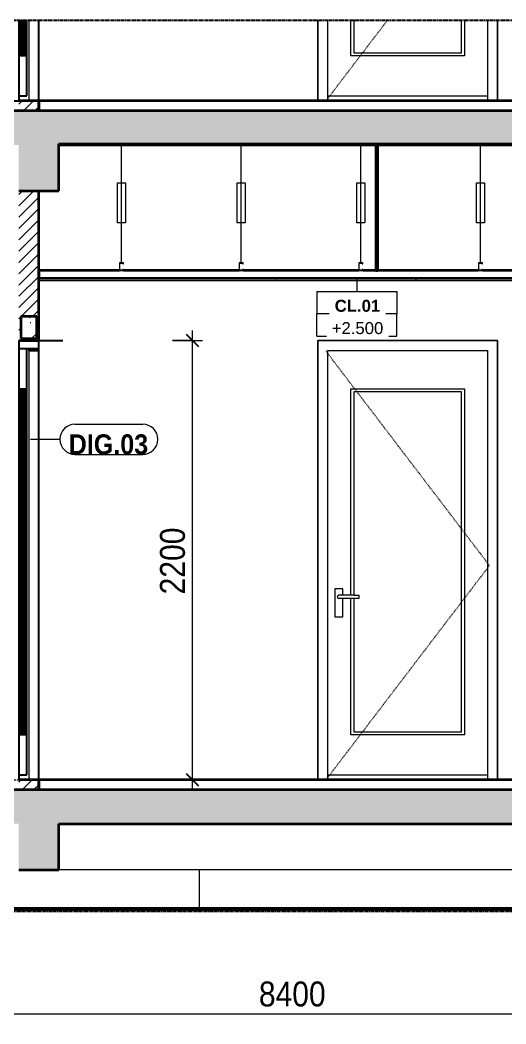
# Model space of a CAD drawing. Header units: millimetres. Extents: x 67190 to 250421, y 542 to 78637.
# Drawn here: x 140129 to 142566, y 978 to 6005 of the extents above; entities that cross this region are included whole.
import ezdxf

# ---------------------------------------------------------------- set-up
doc = ezdxf.new("R2010")
doc.units = ezdxf.units.MM
for name, pattern in [('Centre', [31.75, 6.35, -4.7625, 15.875, -4.7625]), ('Dash', [6, 3, -3]), ('Hidden', [7.14375, 4.7625, -2.38125]), ('IMPORT-CENTER _2_', [40.64, 25.4, -5.08, 5.08, -5.08])]:
    doc.linetypes.add(name, pattern=pattern)
for name, color, linetype, lineweight in [('0-6', 130, 'Continuous', 5), ('A-ANNO-DIMS', 211, 'Continuous', 9), ('A-ANNO-DIMS-50', 211, 'Continuous', 9), ('A-CLNG', 13, 'Continuous', 18), ('A-CLNG-1', 250, 'Continuous', 35), ('A-CLNG-2', 7, 'Continuous', 18), ('A-CLNG-FNSH-1', 7, 'Continuous', 18), ('A-CLNG-IDEN', 151, 'Continuous', 9), ('A-CLNG-PATT-1', 7, 'Continuous', 18), ('A-CLNG-PATT-2', 31, 'Continuous', 25), ('A-CLNG-PATT-3', 13, 'Continuous', 18), ('A-DETL-GENF', 92, 'Continuous', 18), ('A-DETL-GENF-4', 92, 'Hidden', 25), ('A-DETL-GENF-5', 9, 'Continuous', 18), ('A-DETL-GENF-HDLN-1', 7, 'Dash', 18), ('A-DETL-MEDM', 33, 'Continuous', 35), ('A-DOOR', 31, 'Continuous', 18), ('A-DOOR-1', 7, 'Continuous', 18), ('A-DOOR-3', 50, 'Continuous', 25), ('A-DOOR-IDEN', 31, 'Continuous', 9), ('A-FLOR-FNSH-1', 250, 'Continuous', 35), ('A-FLOR-LEVL-2', 51, 'Centre', 9), ('A-FLOR-PATT-1', 253, 'Continuous', 18), ('A-WALL', 113, 'Continuous', 18), ('A-WALL-2', 250, 'Continuous', 35), ('A-WALL-3', 7, 'Continuous', 18), ('A-WALL-PATT-1', 9, 'Continuous', 18), ('G-IMPT', 8, 'Continuous', 18), ('G-IMPT-3', 8, 'IMPORT-CENTER _2_', 18), ('M-EQPM', 50, 'Continuous', 18), ('M-EQPM-2', 50, 'Continuous', 25), ('S-BEAM-2', 7, 'Continuous', 18)]:
    doc.layers.add(name, color=color, linetype=linetype, lineweight=lineweight)
doc.styles.add('Arial_3', font='arial.ttf', dxfattribs={"height": 60})
doc.styles.add('Arial_B_1', font='arialbd.ttf', dxfattribs={"width": 0.9, "height": 100})
doc.styles.add('Arial_B_3', font='arialbd.ttf', dxfattribs={"height": 60})
doc.styles.add('UTM Avo', font='', dxfattribs={"width": 0.9, "height": 125})
doc.styles.get('UTM Avo').set_extended_font_data('UTM Avo')
doc.dimstyles.new('1_Dim_chi_tiet_2_5', dxfattribs={"dimscale": 304.8, "dimtxt": 124.912619, "dimasz": 0.19685, "dimexe": 0.164042, "dimexo": 0.0625, "dimgap": 0.016404, "dimtad": 1, "dimdec": 0, "dimrnd": 5, "dimzin": 0, "dimdsep": 46, "dimtxsty": 'UTM Avo', "dimblk1": 'OBLIQUE', "dimblk2": 'OBLIQUE', "dimsah": 1, "dimcen": 0.09, "dimdle": 0.164042, "dimazin": 0, "dimtfac": 1, "dimtdec": 4, "dimtix": 1, "dimtmove": 0, "dimatfit": 3, "dimfxl": 0.328084, "dimfxlon": 1, "dimtvp": 1, "dimtolj": 1, "dimtzin": 0, "dimarcsym": 2})
pattern_1 = [(50, (-74162.38, 15875), (364.368, -31.878), [38.1, -419.1]), (355, (-74162.38, 15875), (-70.486, 382.113), [30.48, -335.28]), (100.451, (-74132, 15872.34), (293.885, 350.233), [32.38, -356.18]), (46.184, (-74162.4, 15976.6), (542.158, -84.086), [57.15, -628.65]), (96.636, (-74117.2, 15969.6), (474.805, 494.855), [48.57, -534.27]), (351.184, (-74162.4, 15976.6), (474.81, 494.85), [45.72, -502.92]), (21, (-74111.58, 15951.2), (303.2285, -204.5305), [38.1, -419.1]), (326, (-74111.58, 15951.2), (123.604, 368.376), [30.48, -335.28]), (71.451, (-74086.3, 15934.16), (426.834, 163.843), [32.38, -356.18]), (37.5, (-74162.38, 15875), (6.1766, 169.1102), [3.353, -327.863, 3.353, -337.007, -336.55]), (37.5, (-74162.38, 15875), (6.1766, 169.1102), [-671.576, 3.353, -333.197]), (7.5, (-74162.38, 15875), (133.639, 200.3615), [3.353, -190.703, 3.353, -320.243, -128.27]), (7.5, (-74162.38, 15875), (133.639, 200.3615), [-517.652, 3.353, -124.917]), (327.5, (-74275.66, 15875), (271.1818, -11.4584), [3.353, -123.647, 3.353, -392.887, -525.78]), (327.5, (-74275.66, 15875), (271.1818, -11.4584), [-523.24, 3.353, -522.427]), (317.5, (-74326.46, 15875), (296.2585, 50.853), [3.353, -161.747, 3.353, -259.791, -373.38]), (317.5, (-74326.46, 15875), (296.2585, 50.853), [-428.244, 3.353, -370.027]), (45, (-74162.38, 15875), (-125.7236, 125.7236), []), (45, (-74162.38, 16065.5), (-125.7236, 125.7236), [])]
pattern_2 = [(45, (-74162.38, 15875), (-28.28427, 28.28427), [])]
pattern_3 = [(0, (-74162.38, 15875), (406.4, 101.6), [16.764, -288.036, 16.764, -288.036, -1625.6]), (0, (-74162.38, 15875), (406.4, 101.6), [-609.6, 16.764, -592.836, 16.764, -288.036, -711.2]), (0, (-74162.38, 15875), (406.4, 101.6), [-1524, 16.764, -186.436, 16.764, -491.236]), (120, (-74009.98, 15925.8), (-291.1882, 301.1527), [16.764, -288.036, 16.764, -288.036, -1625.6]), (120, (-74009.98, 15925.8), (-291.1882, 301.1527), [-609.6, 16.764, -592.836, 16.764, -288.036, -711.2]), (120, (-74009.98, 15925.8), (-291.1882, 301.1527), [-1524, 16.764, -186.436, 16.764, -491.236]), (240, (-73959.18, 16129), (-115.2118, -402.7527), [16.764, -288.036, 16.764, -288.036, -1625.6]), (240, (-73959.18, 16129), (-115.2118, -402.7527), [-609.6, 16.764, -592.836, 16.764, -288.036, -711.2]), (240, (-73959.18, 16129), (-115.2118, -402.7527), [-1524, 16.764, -186.436, 16.764, -491.236])]
pattern_4 = [(50, (140588.1, 15875), (364.368, -31.8783), [38.1, -419.1]), (355, (140588.1, 15875), (-70.486, 382.113), [30.48, -335.28]), (100.451, (140618.48, 15872.34), (293.885, 350.233), [32.38, -356.18]), (46.184, (140588.1, 15976.6), (542.158, -84.086), [57.15, -628.65]), (96.636, (140633.3, 15969.6), (474.805, 494.855), [48.57, -534.27]), (351.184, (140588.1, 15976.6), (474.81, 494.85), [45.72, -502.92]), (21, (140638.9, 15951.2), (303.2285, -204.5305), [38.1, -419.1]), (326, (140638.9, 15951.2), (123.604, 368.376), [30.48, -335.28]), (71.451, (140664.2, 15934.16), (426.834, 163.843), [32.38, -356.18]), (37.5, (140588.11, 15875), (6.1766, 169.1102), [3.353, -327.863, 3.353, -337.007, -336.55]), (37.5, (140588.11, 15875), (6.1766, 169.1102), [-671.576, 3.353, -333.197]), (7.5, (140588.11, 15875), (133.6389, 200.3615), [3.353, -190.703, 3.353, -320.243, -128.27]), (7.5, (140588.11, 15875), (133.6389, 200.3615), [-517.652, 3.353, -124.917]), (327.5, (140474.83, 15875), (271.1818, -11.4584), [3.353, -123.647, 3.353, -392.887, -525.78]), (327.5, (140474.83, 15875), (271.1818, -11.4584), [-523.24, 3.353, -522.427]), (317.5, (140424.03, 15875), (296.2585, 50.853), [3.353, -161.747, 3.353, -259.791, -373.38]), (317.5, (140424.03, 15875), (296.2585, 50.853), [-428.244, 3.353, -370.027]), (45, (140588.11, 15875), (-125.7236, 125.7236), []), (45, (140588.11, 16065.5), (-125.7236, 125.7236), [])]

# ---------------------------------------------------------------- blocks, each defined once
blk = doc.blocks.new('NCV_TKTC_KET CAU_rvt-6-TKCS_CĂN HỘ LOẠI 5 - MẶT CẮT 5')
at = {"layer": 'A-FLOR-PATT-1'}
h = blk.add_hatch(dxfattribs=at)
h.set_pattern_fill('FP_12', color=256, style=0, pattern_type=2)
h.set_pattern_definition(pattern_1)
h.paths.add_polyline_path([(-74427.6, 5380), (-69352.6, 5380), (-69352.6, 5385), (-74427.6, 5385)])
h.paths.add_polyline_path([(-77143.5, 5380), (-74627.6, 5380), (-74627.6, 5385), (-77152.6, 5385), (-77152.6, 5380)])
h.paths.add_polyline_path([(-68587.6, 5380), (-68587.6, 5385), (-68952.6, 5385), (-68952.6, 5380)])
h = blk.add_hatch(dxfattribs=at)
h.set_pattern_fill('FP_12', color=256, style=0, pattern_type=2)
h.set_pattern_definition(pattern_1)
h.paths.add_polyline_path([(-74427.6, 5380), (-69352.6, 5380), (-69352.6, 5385), (-74427.6, 5385)])
h.paths.add_polyline_path([(-77143.5, 5380), (-74627.6, 5380), (-74627.6, 5385), (-77152.6, 5385), (-77152.6, 5380)])
h.paths.add_polyline_path([(-68587.6, 5380), (-68587.6, 5385), (-68952.6, 5385), (-68952.6, 5380)])
at = {"layer": 'A-FLOR-FNSH-1'}
blk.add_line((-74427.6, 5380), (-69352.6, 5380), dxfattribs=at)
at = {"layer": 'S-BEAM-2'}
blk.add_line((-69302.6, 1750), (-74427.6, 1750), dxfattribs=at)
blk = doc.blocks.new('DOOR_CW_01 CANH MO-PANEL KINH - DIW_01-900x2200-CỬA GỖ VÂN LAMINATE-553393-TKCS_CĂN HỘ LOẠI 5 - MẶT CẮT 5')
at = {"layer": 'A-DOOR-1'}
for p, q in [((-74627.6, 6004.9), (-74627.6, 5600)), ((-74577.6, 6004.9), (-74577.6, 5600)), ((-74527.6, 6004.9), (-74527.6, 5600))]:
    blk.add_line(p, q, dxfattribs=at)
at = {"layer": 'A-DOOR-3'}
for p, q in [((-74627.6, 6004.9), (-74627.6, 5600)), ((-74627.6, 6004.9), (-74627.6, 5600)), ((-74617.6, 5826), (-74617.6, 6004.9)), ((-74607.6, 5826), (-74607.6, 6004.9)), ((-74597.6, 5826), (-74597.6, 6004.9)), ((-74587.6, 5626), (-74587.6, 6004.9)), ((-74527.6, 5600), (-74527.6, 6004.9)), ((-74527.6, 5600), (-74527.6, 6004.9)), ((-74587.6, 5826), (-74627.6, 5826)), ((-74627.6, 5626), (-74587.6, 5626))]:
    blk.add_line(p, q, dxfattribs=at)
blk = doc.blocks.new('DOOR_CW_01 CANH MO-PANEL KINH - DIW_01-900x2200-CỬA GỖ VÂN LAMINATE-553375-TKCS_CĂN HỘ LOẠI 5 - MẶT CẮT 5')
at = {"layer": 'A-DETL-GENF-HDLN-1'}
blk.add_line((-73087.6, 5600), (-72778.3, 6004.9), dxfattribs=at)
at = {"layer": 'A-DOOR-1'}
for p, q in [((-73127.6, 6004.9), (-73127.6, 5600)), ((-73077.6, 5600), (-73077.6, 6004.9)), ((-72962.6, 5826), (-72962.6, 6004.9)), ((-72947.6, 6004.9), (-72947.6, 5841)), ((-72407.6, 5841), (-72407.6, 6004.9)), ((-72392.6, 6004.9), (-72392.6, 5826)), ((-72277.6, 6004.9), (-72277.6, 5600)), ((-72227.6, 5600), (-72227.6, 6004.9)), ((-72947.6, 5841), (-72407.6, 5841)), ((-72392.6, 5826), (-72962.6, 5826)), ((-73077.6, 5626), (-72277.6, 5626))]:
    blk.add_line(p, q, dxfattribs=at)
blk = doc.blocks.new('NCV_TKTC_TANG 2_rvt-4-TKCS_CĂN HỘ LOẠI 5 - MẶT CẮT 5')
at = {"layer": 'A-WALL-PATT-1'}
h = blk.add_hatch(dxfattribs=at)
h.set_pattern_fill('FP_13', color=256, style=0, pattern_type=2)
h.set_pattern_definition(pattern_2)
h.paths.add_polyline_path([(-74527.6, 5550), (-74527.6, 5600), (-74627.6, 5600), (-74627.6, 5550), (-74577.6, 5550)])
at = {"layer": 'A-FLOR-FNSH-1'}
for p, q in [((-69252.6, 5600), (-74527.6, 5600)), ((-74527.6, 5600), (-74527.6, 5550))]:
    blk.add_line(p, q, dxfattribs=at)
at = {"layer": 'A-WALL-2'}
for p, q in [((-74527.6, 5600), (-74627.6, 5600)), ((-74527.6, 5550), (-74527.6, 5600))]:
    blk.add_line(p, q, dxfattribs=at)
at = {"layer": 'A-WALL-3'}
for p, q in [((-73127.6, 5700), (-73127.6, 6004.9)), ((-72227.6, 6004.9), (-72227.6, 5700)), ((-73127.6, 5600), (-73127.6, 5700)), ((-72227.6, 5700), (-72227.6, 5600))]:
    blk.add_line(p, q, dxfattribs=at)
at = {"layer": 'A-DOOR'}
for name in ['DOOR_CW_01 CANH MO-PANEL KINH - DIW_01-900x2200-CỬA GỖ VÂN LAMINATE-553393-TKCS_CĂN HỘ LOẠI 5 - MẶT CẮT 5', 'DOOR_CW_01 CANH MO-PANEL KINH - DIW_01-900x2200-CỬA GỖ VÂN LAMINATE-553375-TKCS_CĂN HỘ LOẠI 5 - MẶT CẮT 5']:
    blk.add_blockref(name, (0, 0), dxfattribs=at)
blk = doc.blocks.new('DOOR_CW_01 CANH MO-PANEL KINH - DIW_01-900x2200-CỬA GỖ VÂN LAMINATE-V107-TKCS_CĂN HỘ LOẠI 5 - MẶT CẮT 5')
at = {"layer": 'A-DOOR-1'}
for p, q in [((-74627.564287, 4360), (-74627.564287, 2200)), ((-74577.564287, 4350), (-74577.564287, 2200)), ((-74527.564287, 4350), (-74527.564287, 2200))]:
    blk.add_line(p, q, dxfattribs=at)
at = {"layer": 'A-DOOR-3'}
for p, q in [((-74627.564287, 4400), (-74627.564287, 2200)), ((-74627.564287, 4400), (-74407.564287, 4400)), ((-74627.564287, 4400), (-74627.564287, 2200)), ((-74527.564287, 4400), (-74627.564287, 4400)), ((-74627.564287, 4400), (-74627.564287, 4360)), ((-74527.564287, 2200), (-74527.564287, 4400)), ((-74527.564287, 2200), (-74527.564287, 4400)), ((-74527.564287, 4350), (-74527.564287, 4400)), ((-74627.564287, 4360), (-74527.564287, 4360)), ((-74627.564287, 4360), (-74587.564287, 4360)), ((-74627.564287, 4360), (-74577.564287, 4360)), ((-74587.564287, 2226), (-74587.564287, 4360)), ((-74577.564287, 4360), (-74577.564287, 4350)), ((-74577.564287, 4350), (-74527.564287, 4350)), ((-74627.564287, 4158), (-74587.564287, 4158)), ((-74617.564287, 2426), (-74617.564287, 4158)), ((-74607.564287, 2426), (-74607.564287, 4158)), ((-74597.564287, 2426), (-74597.564287, 4158)), ((-74587.564287, 2426), (-74627.564287, 2426)), ((-74627.564287, 2226), (-74587.564287, 2226))]:
    blk.add_line(p, q, dxfattribs=at)
blk = doc.blocks.new('DOOR_CW_01 CANH MO-PANEL KINH - DIW_01-900x2200-CỬA GỖ VÂN LAMINATE-V108-TKCS_CĂN HỘ LOẠI 5 - MẶT CẮT 5')
at = {"layer": 'A-DETL-GENF-HDLN-1'}
for p, q in [((-72267.6, 3273.5), (-73087.6, 4347)), ((-73087.6, 2200), (-72267.6, 3273.5))]:
    blk.add_line(p, q, dxfattribs=at)
at = {"layer": 'A-DOOR-1'}
for p, q in [((-72227.6, 4400), (-73127.6, 4400)), ((-73127.6, 4400), (-73127.6, 2200)), ((-72227.6, 2200), (-72227.6, 4400)), ((-73077.6, 2200), (-73077.6, 4350)), ((-73077.6, 4350), (-72277.6, 4350)), ((-72277.6, 4350), (-72277.6, 2200)), ((-72962.6, 3124.5), (-72962.6, 4158)), ((-72962.6, 4158), (-72392.6, 4158)), ((-72407.6, 4143), (-72947.6, 4143)), ((-72947.6, 4143), (-72947.6, 3124.5)), ((-72407.6, 2441), (-72407.6, 4143)), ((-72392.6, 4158), (-72392.6, 2426)), ((-73002.8, 3156), (-73042.3, 3156)), ((-73042.3, 3156), (-73042.3, 3016)), ((-72947.6, 3124.5), (-73022.6, 3124.5)), ((-73002.8, 3124.5), (-73002.8, 3156)), ((-72947.6, 3124.5), (-72921.8, 3124.5)), ((-72921.8, 3124.5), (-72921.8, 3107.5)), ((-72947.6, 3107.5), (-73022.6, 3107.5)), ((-73002.8, 3016), (-73002.8, 3107.5)), ((-72962.6, 2426), (-72962.6, 3107.5)), ((-72947.6, 3107.5), (-72947.6, 2441)), ((-72921.8, 3107.5), (-72947.6, 3107.5)), ((-73042.3, 3016), (-73002.8, 3016)), ((-72392.6, 2426), (-72962.6, 2426)), ((-72947.6, 2441), (-72407.6, 2441)), ((-73077.6, 2226), (-72277.6, 2226))]:
    blk.add_line(p, q, dxfattribs=at)
for start, end in [(90, 180), (180, 270)]:
    blk.add_arc((-73022.6, 3116), 8.5, start, end, dxfattribs=at)
blk = doc.blocks.new('CL_01-VÁCH DỰNG THẠCH CAO CĂN HỘ LOẠI 1 - CL_01-VÁCH DỰNG THẠCH CAO CĂN HỘ LOẠI 4-820770-TKCS_CĂN HỘ LOẠI 5 - MẶT CẮT 5')
at = {"layer": 'A-CLNG-PATT-1'}
h = blk.add_hatch(dxfattribs=at)
h.set_pattern_fill('FP_14', color=256, style=0, pattern_type=2)
h.set_pattern_definition(pattern_3)
h.paths.add_polyline_path([(-72837.6, 4750), (-72827.6, 4750), (-72827.6, 5380), (-72837.6, 5380), (-72837.6, 5029.6)])
at = {"layer": 'A-CLNG-PATT-2'}
h = blk.add_hatch(dxfattribs=at)
h.set_pattern_fill('FP_16', color=256, style=0, pattern_type=2)
h.set_pattern_definition([(0, (-74162.38, 15875), (203.2, 50.8), [16.764, -135.636, 16.764, -135.636, -812.8]), (0, (-74162.38, 15875), (203.2, 50.8), [-304.8, 16.764, -288.036, 16.764, -135.636, -355.6]), (0, (-74162.38, 15875), (203.2, 50.8), [-762, 16.764, -84.836, 16.764, -237.236]), (120, (-74086.18, 15900.4), (-145.5941, 150.57636), [16.764, -135.636, 16.764, -135.636, -812.8]), (120, (-74086.18, 15900.4), (-145.5941, 150.57636), [-304.8, 16.764, -288.036, 16.764, -135.636, -355.6]), (120, (-74086.18, 15900.4), (-145.5941, 150.57636), [-762, 16.764, -84.836, 16.764, -237.236]), (240, (-74060.78, 16002), (-57.6059, -201.37636), [16.764, -135.636, 16.764, -135.636, -812.8]), (240, (-74060.78, 16002), (-57.6059, -201.37636), [-304.8, 16.764, -288.036, 16.764, -135.636, -355.6]), (240, (-74060.78, 16002), (-57.6059, -201.37636), [-762, 16.764, -84.836, 16.764, -237.236])])
h.paths.add_polyline_path([(-71982.6, 4750), (-69352.6, 4750), (-69352.6, 5150), (-71820.2, 5150), (-71820.2, 5004.1), (-71823.6, 4983.6), (-71832.2, 4964.8), (-71864.2, 4919.1), (-71872.6, 4911.1), (-71882.6, 4905), (-71893.6, 4901.3), (-71905.2, 4900), (-72017.6, 4900), (-72017.6, 5150), (-72027.5, 5150), (-72027.5, 4750), (-72017.6, 4750)])
at = {"layer": 'A-CLNG-1'}
for p, q in [((-72827.6, 5380), (-72837.6, 5380)), ((-72837.6, 5380), (-72837.6, 4750)), ((-72827.6, 4750), (-72827.6, 5380)), ((-72837.6, 4750), (-72827.6, 4750))]:
    blk.add_line(p, q, dxfattribs=at)
at = {"layer": 'A-CLNG-2'}
for p, q in [((-72027.5, 4750), (-72027.5, 5150)), ((-69352.6, 4750), (-72017.6, 4750))]:
    blk.add_line(p, q, dxfattribs=at)
blk = doc.blocks.new('NCV_TKTC_TANG 1_rvt-4-TKCS_CĂN HỘ LOẠI 5 - MẶT CẮT 5')
at = {"layer": 'A-CLNG-PATT-1'}
h = blk.add_hatch(dxfattribs=at)
h.set_pattern_fill('FP_14', color=256, style=0, pattern_type=2)
h.set_pattern_definition(pattern_3)
h.paths.add_polyline_path([(-72027.6, 4700), (-72017.6, 4700), (-72017.6, 4710), (-74527.6, 4710), (-74527.6, 4700), (-72049.9, 4700)])
at = {"layer": 'A-WALL-PATT-1'}
h = blk.add_hatch(dxfattribs=at)
h.set_pattern_fill('FP_13', color=256, style=0, pattern_type=2)
h.set_pattern_definition(pattern_2)
h.paths.add_polyline_path([(-74627.6, 2150), (-74527.6, 2150), (-74527.6, 2200), (-74627.6, 2200)])
h.paths.add_polyline_path([(-74537.6, 4400), (-74527.6, 4400), (-74527.6, 5150), (-74627.6, 5150), (-74627.6, 4400), (-74617.6, 4400)])
h.paths.add_polyline_path([(-74537.6, 4410), (-74617.6, 4410), (-74617.6, 4520), (-74537.6, 4520), (-74537.6, 4500)])
at = {"layer": 'A-CLNG-1'}
for p, q in [((-72827.6, 5385), (-72827.6, 5380)), ((-72827.6, 5380), (-69352.6, 5380)), ((-74122.7, 4750), (-74527.6, 4750)), ((-74527.6, 4750), (-74527.6, 4710)), ((-73522.7, 4750), (-74102.7, 4750)), ((-72922.7, 4750), (-73502.7, 4750)), ((-72322.7, 4750), (-72902.7, 4750)), ((-72017.6, 4750), (-72302.7, 4750)), ((-72017.6, 4710), (-74527.6, 4710))]:
    blk.add_line(p, q, dxfattribs=at)
at = {"layer": 'A-CLNG-FNSH-1'}
for p, q in [((-74527.6, 4710), (-74527.6, 4700)), ((-74527.6, 4700), (-72017.6, 4700))]:
    blk.add_line(p, q, dxfattribs=at)
at = {"layer": 'A-FLOR-FNSH-1'}
for p, q in [((-69252.6, 2200), (-74527.6, 2200)), ((-74527.6, 2200), (-74527.6, 2150))]:
    blk.add_line(p, q, dxfattribs=at)
at = {"layer": 'A-WALL-2'}
for p, q in [((-74527.6, 4400), (-74527.6, 5150)), ((-74627.6, 4400), (-74527.6, 4400)), ((-74527.6, 2200), (-74627.6, 2200)), ((-74527.6, 2150), (-74527.6, 2200))]:
    blk.add_line(p, q, dxfattribs=at)
at = {"layer": 'A-WALL-3'}
for p, q in [((-73127.6, 2300), (-73127.6, 4400)), ((-73127.6, 4400), (-72227.6, 4400)), ((-72227.6, 4400), (-72227.6, 2300)), ((-73127.6, 2200), (-73127.6, 2300)), ((-72227.6, 2300), (-72227.6, 2200))]:
    blk.add_line(p, q, dxfattribs=at)
at = {"layer": 'A-CLNG'}
blk.add_blockref('CL_01-VÁCH DỰNG THẠCH CAO CĂN HỘ LOẠI 1 - CL_01-VÁCH DỰNG THẠCH CAO CĂN HỘ LOẠI 4-820770-TKCS_CĂN HỘ LOẠI 5 - MẶT CẮT 5', (0, 0), dxfattribs=at)
at = {"layer": 'A-DOOR'}
for name in ['DOOR_CW_01 CANH MO-PANEL KINH - DIW_01-900x2200-CỬA GỖ VÂN LAMINATE-V107-TKCS_CĂN HỘ LOẠI 5 - MẶT CẮT 5', 'DOOR_CW_01 CANH MO-PANEL KINH - DIW_01-900x2200-CỬA GỖ VÂN LAMINATE-V108-TKCS_CĂN HỘ LOẠI 5 - MẶT CẮT 5']:
    blk.add_blockref(name, (0, 0), dxfattribs=at)
blk = doc.blocks.new('TKTC_XREF_251221_MB TANG 2-7 - TKTC_XREF_260130_MB TANG 2-5_dwg_$cc-4746795-TKCS_CĂN HỘ LOẠI 5 - MẶT CẮT 5')
at = {"layer": 'G-IMPT-3'}
for p, q in [((-73903.4, 5600), (-74056.4, 5600)), ((-73979.9, 5600), (-73980, 5600))]:
    blk.add_line(p, q, dxfattribs=at)
at = {"layer": 'M-EQPM'}
for p, q in [((-73923.1, 5600), (-74036.8, 5600)), ((-74036.8, 5600), (-73979.9, 5600)), ((-73980, 5600), (-73980, 5600)), ((-73979.9, 5600), (-73923.1, 5600))]:
    blk.add_line(p, q, dxfattribs=at)
blk = doc.blocks.new('TKTC_XREF_251221_MB TANG 2-7 - TKTC_XREF_260130_MB TANG 2-5_dwg_CUM U_DN100-4746799-TKCS_CĂN HỘ LOẠI 5 - MẶT CẮT 5')
at = {"layer": 'G-IMPT'}
for p, q in [((-74048.6, 5600), (-74051.4, 5600)), ((-74041.4, 5600), (-74050, 5600)), ((-74049.7, 5600), (-74049.6, 5600)), ((-74049.6, 5600), (-73912, 5600)), ((-74042.8, 5600), (-74048.6, 5600)), ((-74048.6, 5600), (-74048.6, 5600)), ((-74047.3, 5600), (-74048.3, 5600)), ((-74044.1, 5600), (-74047.3, 5600)), ((-74044.1, 5600), (-74047.3, 5600)), ((-74044.1, 5600), (-74047.3, 5600)), ((-74043.2, 5600), (-74044.1, 5600)), ((-74040, 5600), (-74042.8, 5600)), ((-74042.8, 5600), (-74042.8, 5600)), ((-74041.7, 5600), (-73920, 5600)), ((-74037.7, 5600), (-73923.9, 5600)), ((-73918.9, 5600), (-73921.8, 5600)), ((-73911.7, 5600), (-73920.3, 5600)), ((-73913.2, 5600), (-73918.9, 5600)), ((-73918.9, 5600), (-73918.9, 5600)), ((-73917.6, 5600), (-73918.6, 5600)), ((-73914.4, 5600), (-73917.6, 5600)), ((-73914.4, 5600), (-73917.6, 5600)), ((-73914.4, 5600), (-73917.6, 5600)), ((-73913.5, 5600), (-73914.4, 5600)), ((-73910.3, 5600), (-73913.2, 5600)), ((-73913.2, 5600), (-73913.2, 5600)), ((-73912, 5600), (-73912, 5600))]:
    blk.add_line(p, q, dxfattribs=at)
at = {"layer": 'G-IMPT', "flags": 128}
for points in [[(-74040, 5600), (-74038, 5600), (-74038, 5600), (-74053.4, 5600), (-74053.4, 5600), (-74051.4, 5600)], [(-74051.4, 5600), (-74051.4, 5600), (-74040, 5600), (-74040, 5600)], [(-74043.2, 5600), (-74043.2, 5600), (-74048.3, 5600), (-74048.3, 5600)], [(-74041.7, 5600), (-74041.7, 5600), (-74037.7, 5600)], [(-73920, 5600), (-73920, 5600), (-73923.9, 5600)], [(-73910.3, 5600), (-73908.4, 5600), (-73908.4, 5600), (-73923.7, 5600), (-73923.7, 5600), (-73921.8, 5600)], [(-73921.8, 5600), (-73921.8, 5600), (-73910.3, 5600), (-73910.3, 5600)], [(-73913.5, 5600), (-73913.5, 5600), (-73918.6, 5600), (-73918.6, 5600)]]:
    blk.add_lwpolyline(points, dxfattribs=at)
blk = doc.blocks.new('TKTC_XREF_251221_MB TANG 2-7 - TKTC_XREF_260130_MB TANG 2-5_dwg_$cc-4746800-TKCS_CĂN HỘ LOẠI 5 - MẶT CẮT 5')
at = {"layer": 'G-IMPT-3'}
for p, q in [((-73743.1, 5600), (-73864.2, 5600)), ((-73803.2, 5600), (-73804.1, 5600))]:
    blk.add_line(p, q, dxfattribs=at)
at = {"layer": 'M-EQPM'}
for p, q in [((-73758.7, 5600), (-73848.7, 5600)), ((-73848.7, 5600), (-73803.7, 5600)), ((-73804, 5600), (-73804, 5600)), ((-73803.7, 5600), (-73758.7, 5600))]:
    blk.add_line(p, q, dxfattribs=at)
blk = doc.blocks.new('TKTC_XREF_251221_MB TANG 2-7 - TKTC_XREF_260130_MB TANG 2-5_dwg_CUM U_DN100-4746796-TKCS_CĂN HỘ LOẠI 5 - MẶT CẮT 5')
at = {"layer": 'G-IMPT'}
for p, q in [((-73860, 5600), (-73857.7, 5600)), ((-73858.8, 5600), (-73852, 5600)), ((-73858.5, 5600), (-73858.1, 5600)), ((-73749.2, 5600), (-73858.1, 5600)), ((-73857.7, 5600), (-73853.1, 5600)), ((-73857.7, 5600), (-73857.7, 5600)), ((-73857.5, 5600), (-73856.7, 5600)), ((-73856.7, 5600), (-73854.2, 5600)), ((-73856.7, 5600), (-73854.2, 5600)), ((-73856.7, 5600), (-73854.2, 5600)), ((-73854.2, 5600), (-73853.4, 5600)), ((-73853.1, 5600), (-73850.9, 5600)), ((-73853.1, 5600), (-73853.1, 5600)), ((-73755.5, 5600), (-73851.8, 5600)), ((-73758.7, 5600), (-73848.7, 5600)), ((-73757.3, 5600), (-73755.1, 5600)), ((-73756.2, 5600), (-73749.4, 5600)), ((-73755.1, 5600), (-73750.5, 5600)), ((-73755, 5600), (-73755.1, 5600)), ((-73754.8, 5600), (-73754.1, 5600)), ((-73754.1, 5600), (-73751.6, 5600)), ((-73754.1, 5600), (-73751.5, 5600)), ((-73754.1, 5600), (-73751.5, 5600)), ((-73751.6, 5600), (-73750.8, 5600)), ((-73750.5, 5600), (-73748.2, 5600)), ((-73750.5, 5600), (-73750.5, 5600)), ((-73749.6, 5600), (-73749.2, 5600))]:
    blk.add_line(p, q, dxfattribs=at)
at = {"layer": 'G-IMPT', "flags": 128}
for points in [[(-73859.9, 5600), (-73861.4, 5600), (-73861.4, 5600), (-73849.3, 5600), (-73849.3, 5600), (-73850.8, 5600)], [(-73850.9, 5600), (-73850.8, 5600), (-73859.9, 5600), (-73860, 5600)], [(-73857.4, 5600), (-73857.5, 5600), (-73853.4, 5600), (-73853.4, 5600)], [(-73852.2, 5600), (-73851.8, 5600), (-73848.7, 5600)], [(-73757.3, 5600), (-73758.8, 5600), (-73758.8, 5600), (-73746.7, 5600), (-73746.7, 5600), (-73748.2, 5600)], [(-73755.9, 5600), (-73755.5, 5600), (-73758.7, 5600)], [(-73748.2, 5600), (-73748.2, 5600), (-73757.3, 5600), (-73757.3, 5600)], [(-73754.8, 5600), (-73754.8, 5600), (-73750.8, 5600), (-73750.8, 5600)]]:
    blk.add_lwpolyline(points, dxfattribs=at)
blk = doc.blocks.new('TKTC_XREF_251221_MB TANG 2-7 - TKTC_XREF_260130_MB TANG 2-5_dwg_$cc-4746798-TKCS_CĂN HỘ LOẠI 5 - MẶT CẮT 5')
at = {"layer": 'G-IMPT-3'}
for p, q in [((-73667.9, 5600), (-73514.9, 5600)), ((-73591.3, 5600), (-73591.4, 5600))]:
    blk.add_line(p, q, dxfattribs=at)
at = {"layer": 'M-EQPM'}
for p, q in [((-73591.4, 5600), (-73648.2, 5600)), ((-73648.2, 5600), (-73534.5, 5600)), ((-73591.4, 5600), (-73591.4, 5600)), ((-73534.5, 5600), (-73591.4, 5600))]:
    blk.add_line(p, q, dxfattribs=at)
blk = doc.blocks.new('TKTC_XREF_251221_MB TANG 2-7 - TKTC_XREF_260130_MB TANG 2-5_dwg_$cc-4746797-TKCS_CĂN HỘ LOẠI 5 - MẶT CẮT 5')
at = {"layer": 'G-IMPT-3'}
for p, q in [((-73400.6, 5600), (-73521.7, 5600)), ((-73460.7, 5600), (-73461.6, 5600))]:
    blk.add_line(p, q, dxfattribs=at)
at = {"layer": 'M-EQPM'}
for p, q in [((-73416.2, 5600), (-73506.2, 5600)), ((-73506.2, 5600), (-73461.2, 5600)), ((-73461.5, 5600), (-73461.5, 5600)), ((-73461.2, 5600), (-73416.2, 5600))]:
    blk.add_line(p, q, dxfattribs=at)
blk = doc.blocks.new('TKTC_XREF_251221_MB TANG 2-7 - TKTC_XREF_251221_MB TANG 2-7-2039446-TKCS_CĂN HỘ LOẠI 5 - MẶT CẮT 5')
at = {"layer": 'M-EQPM'}
for p, q in [((-74154.3, 5600), (-74154, 5600)), ((-73404.2, 5600), (-74154.3, 5600)), ((-74154, 5600), (-73403.9, 5600)), ((-73403.9, 5600), (-73404.2, 5600))]:
    blk.add_line(p, q, dxfattribs=at)
at = {"layer": 'M-EQPM-2'}
for p, q in [((-77177.6, 5600), (-72452.6, 5600)), ((-72452.6, 5600), (-68587.6, 5600))]:
    blk.add_line(p, q, dxfattribs=at)
for name, p in [('TKTC_XREF_251221_MB TANG 2-7 - TKTC_XREF_260130_MB TANG 2-5_dwg_$cc-4746795-TKCS_CĂN HỘ LOẠI 5 - MẶT CẮT 5', (0, 0)), ('TKTC_XREF_251221_MB TANG 2-7 - TKTC_XREF_260130_MB TANG 2-5_dwg_CUM U_DN100-4746799-TKCS_CĂN HỘ LOẠI 5 - MẶT CẮT 5', (0, 0)), ('TKTC_XREF_251221_MB TANG 2-7 - TKTC_XREF_260130_MB TANG 2-5_dwg_$cc-4746800-TKCS_CĂN HỘ LOẠI 5 - MẶT CẮT 5', (0, 0)), ('TKTC_XREF_251221_MB TANG 2-7 - TKTC_XREF_260130_MB TANG 2-5_dwg_CUM U_DN100-4746796-TKCS_CĂN HỘ LOẠI 5 - MẶT CẮT 5', (0, 0)), ('TKTC_XREF_251221_MB TANG 2-7 - TKTC_XREF_260130_MB TANG 2-5_dwg_$cc-4746798-TKCS_CĂN HỘ LOẠI 5 - MẶT CẮT 5', (0, 0)), ('TKTC_XREF_251221_MB TANG 2-7 - TKTC_XREF_260130_MB TANG 2-5_dwg_CUM U_DN100-4746799-TKCS_CĂN HỘ LOẠI 5 - MẶT CẮT 5', (389.4, 0)), ('TKTC_XREF_251221_MB TANG 2-7 - TKTC_XREF_260130_MB TANG 2-5_dwg_$cc-4746797-TKCS_CĂN HỘ LOẠI 5 - MẶT CẮT 5', (0, 0)), ('TKTC_XREF_251221_MB TANG 2-7 - TKTC_XREF_260130_MB TANG 2-5_dwg_CUM U_DN100-4746796-TKCS_CĂN HỘ LOẠI 5 - MẶT CẮT 5', (342.5, 0))]:
    blk.add_blockref(name, p)
blk = doc.blocks.new('BORDER VIEW - BORDER VIEW-2591230-TKCS_CĂN HỘ LOẠI 5 - MẶT CẮT 5')
at = {"layer": 'A-DETL-GENF-4'}
for p, q in [((-77552.6, 6004.9), (-68737.6, 6004.9)), ((-68737.6, 1540), (-77552.6, 1540))]:
    blk.add_line(p, q, dxfattribs=at)
blk = doc.blocks.new('Repeating Detail - THANH TREO TRẦN 600-354052-TKCS_CĂN HỘ LOẠI 5 - MẶT CẮT 5')
at = {"layer": 'A-DETL-GENF'}
for points in [[(-74105.2, 4750), (-74102.7, 4750), (-74102.7, 4756), (-74105.2, 4756), (-74105.2, 4752.5), (-74120.2, 4752.5), (-74120.2, 4787.5), (-74105.2, 4787.5), (-74105.2, 4784), (-74102.7, 4784), (-74102.7, 4790), (-74122.7, 4790), (-74122.7, 4750), (-74120.2, 4750)], [(-73502.7, 4750), (-73502.7, 4756), (-73505.2, 4756), (-73505.2, 4752.5), (-73520.2, 4752.5), (-73520.2, 4787.5), (-73505.2, 4787.5), (-73505.2, 4784), (-73502.7, 4784), (-73502.7, 4790), (-73522.7, 4790), (-73522.7, 4750), (-73505.2, 4750)], [(-72905.2, 4750), (-72902.7, 4750), (-72902.7, 4756), (-72905.2, 4756), (-72905.2, 4752.5), (-72920.2, 4752.5), (-72920.2, 4787.5), (-72905.2, 4787.5), (-72905.2, 4784), (-72902.7, 4784), (-72902.7, 4790), (-72922.7, 4790), (-72922.7, 4750), (-72920.2, 4750)], [(-72305.2, 4750), (-72302.7, 4750), (-72302.7, 4756), (-72305.2, 4756), (-72305.2, 4752.5), (-72320.2, 4752.5), (-72320.2, 4787.5), (-72305.2, 4787.5), (-72305.2, 4784), (-72302.7, 4784), (-72302.7, 4790), (-72322.7, 4790), (-72322.7, 4750), (-72320.2, 4750)]]:
    blk.add_hatch(color=256, dxfattribs=at).paths.add_polyline_path(points)
for p, q in [((-74112.7, 4790), (-74112.7, 5390)), ((-73512.7, 4790), (-73512.7, 5390)), ((-72912.7, 4790), (-72912.7, 5390)), ((-72312.7, 4790), (-72312.7, 5390)), ((-74132.7, 5190), (-74092.7, 5190)), ((-74132.7, 4990), (-74132.7, 5190)), ((-74092.7, 5190), (-74092.7, 4990)), ((-73532.7, 5190), (-73492.7, 5190)), ((-73532.7, 4990), (-73532.7, 5190)), ((-73492.7, 5190), (-73492.7, 4990)), ((-72932.7, 5190), (-72892.7, 5190)), ((-72932.7, 4990), (-72932.7, 5190)), ((-72892.7, 5190), (-72892.7, 4990)), ((-72332.7, 5190), (-72292.7, 5190)), ((-72332.7, 4990), (-72332.7, 5190)), ((-72292.7, 5190), (-72292.7, 4990)), ((-74092.7, 4990), (-74132.7, 4990)), ((-73492.7, 4990), (-73532.7, 4990)), ((-72892.7, 4990), (-72932.7, 4990)), ((-72292.7, 4990), (-72332.7, 4990)), ((-74102.7, 4790), (-74122.7, 4790)), ((-74122.7, 4790), (-74122.7, 4750)), ((-74102.7, 4790), (-74122.7, 4790)), ((-74122.7, 4790), (-74122.7, 4750)), ((-74120.2, 4787.5), (-74105.2, 4787.5)), ((-74120.2, 4752.5), (-74120.2, 4787.5)), ((-74120.2, 4752.5), (-74120.2, 4787.5)), ((-74120.2, 4787.5), (-74105.2, 4787.5)), ((-74105.2, 4787.5), (-74105.2, 4784)), ((-74105.2, 4787.5), (-74105.2, 4784)), ((-74105.2, 4784), (-74102.7, 4784)), ((-74105.2, 4784), (-74102.7, 4784)), ((-74102.7, 4784), (-74102.7, 4790)), ((-74102.7, 4784), (-74102.7, 4790)), ((-73502.7, 4790), (-73522.7, 4790)), ((-73522.7, 4790), (-73522.7, 4750)), ((-73502.7, 4790), (-73522.7, 4790)), ((-73522.7, 4790), (-73522.7, 4750)), ((-73520.2, 4787.5), (-73505.2, 4787.5)), ((-73520.2, 4752.5), (-73520.2, 4787.5)), ((-73520.2, 4752.5), (-73520.2, 4787.5)), ((-73520.2, 4787.5), (-73505.2, 4787.5)), ((-73505.2, 4787.5), (-73505.2, 4784)), ((-73505.2, 4787.5), (-73505.2, 4784)), ((-73505.2, 4784), (-73502.7, 4784)), ((-73505.2, 4784), (-73502.7, 4784)), ((-73502.7, 4784), (-73502.7, 4790)), ((-73502.7, 4784), (-73502.7, 4790)), ((-72902.7, 4790), (-72922.7, 4790)), ((-72922.7, 4790), (-72922.7, 4750)), ((-72902.7, 4790), (-72922.7, 4790)), ((-72922.7, 4790), (-72922.7, 4750)), ((-72920.2, 4787.5), (-72905.2, 4787.5)), ((-72920.2, 4752.5), (-72920.2, 4787.5)), ((-72920.2, 4752.5), (-72920.2, 4787.5)), ((-72920.2, 4787.5), (-72905.2, 4787.5)), ((-72905.2, 4787.5), (-72905.2, 4784)), ((-72905.2, 4787.5), (-72905.2, 4784)), ((-72905.2, 4784), (-72902.7, 4784)), ((-72905.2, 4784), (-72902.7, 4784)), ((-72902.7, 4784), (-72902.7, 4790)), ((-72902.7, 4784), (-72902.7, 4790)), ((-72302.7, 4790), (-72322.7, 4790)), ((-72322.7, 4790), (-72322.7, 4750)), ((-72302.7, 4790), (-72322.7, 4790)), ((-72322.7, 4790), (-72322.7, 4750)), ((-72320.2, 4787.5), (-72305.2, 4787.5)), ((-72320.2, 4752.5), (-72320.2, 4787.5)), ((-72320.2, 4752.5), (-72320.2, 4787.5)), ((-72320.2, 4787.5), (-72305.2, 4787.5)), ((-72305.2, 4787.5), (-72305.2, 4784)), ((-72305.2, 4787.5), (-72305.2, 4784)), ((-72305.2, 4784), (-72302.7, 4784)), ((-72305.2, 4784), (-72302.7, 4784)), ((-72302.7, 4784), (-72302.7, 4790)), ((-72302.7, 4784), (-72302.7, 4790)), ((-74122.7, 4750), (-74102.7, 4750)), ((-74122.7, 4750), (-74102.7, 4750)), ((-74105.2, 4752.5), (-74120.2, 4752.5)), ((-74105.2, 4752.5), (-74120.2, 4752.5)), ((-74102.7, 4756), (-74105.2, 4756)), ((-74105.2, 4756), (-74105.2, 4752.5)), ((-74102.7, 4756), (-74105.2, 4756)), ((-74105.2, 4756), (-74105.2, 4752.5)), ((-74102.7, 4750), (-74102.7, 4756)), ((-74102.7, 4750), (-74102.7, 4756)), ((-73522.7, 4750), (-73502.7, 4750)), ((-73522.7, 4750), (-73502.7, 4750)), ((-73505.2, 4752.5), (-73520.2, 4752.5)), ((-73505.2, 4752.5), (-73520.2, 4752.5)), ((-73502.7, 4756), (-73505.2, 4756)), ((-73505.2, 4756), (-73505.2, 4752.5)), ((-73502.7, 4756), (-73505.2, 4756)), ((-73505.2, 4756), (-73505.2, 4752.5)), ((-73502.7, 4750), (-73502.7, 4756)), ((-73502.7, 4750), (-73502.7, 4756)), ((-72922.7, 4750), (-72902.7, 4750)), ((-72922.7, 4750), (-72902.7, 4750)), ((-72905.2, 4752.5), (-72920.2, 4752.5)), ((-72905.2, 4752.5), (-72920.2, 4752.5)), ((-72902.7, 4756), (-72905.2, 4756)), ((-72905.2, 4756), (-72905.2, 4752.5)), ((-72902.7, 4756), (-72905.2, 4756)), ((-72905.2, 4756), (-72905.2, 4752.5)), ((-72902.7, 4750), (-72902.7, 4756)), ((-72902.7, 4750), (-72902.7, 4756)), ((-72322.7, 4750), (-72302.7, 4750)), ((-72322.7, 4750), (-72302.7, 4750)), ((-72305.2, 4752.5), (-72320.2, 4752.5)), ((-72305.2, 4752.5), (-72320.2, 4752.5)), ((-72302.7, 4756), (-72305.2, 4756)), ((-72305.2, 4756), (-72305.2, 4752.5)), ((-72302.7, 4756), (-72305.2, 4756)), ((-72305.2, 4756), (-72305.2, 4752.5)), ((-72302.7, 4750), (-72302.7, 4756)), ((-72302.7, 4750), (-72302.7, 4756))]:
    blk.add_line(p, q, dxfattribs=at)
blk = doc.blocks.new('DIMBLOCK93-TKCS_CĂN HỘ LOẠI 5 - MẶT CẮT 5')
at = {"layer": 'A-ANNO-DIMS-50'}
for p, q in [((137297.9, 1127.8), (137297.9, 977.8)), ((137297.9, 1027.8), (137297.9, 1127.8)), ((145697.9, 1127.8), (145697.9, 977.8)), ((145697.9, 1027.8), (145697.9, 1127.8)), ((137247.9, 1027.8), (145747.9, 1027.8))]:
    blk.add_line(p, q, dxfattribs=at)
at = {"layer": 'A-ANNO-DIMS-50', "lineweight": 25}
for p, q in [((137297.9, 1027.8), (137327.9, 1057.8)), ((145697.9, 1027.8), (145727.9, 1057.8)), ((137297.9, 1027.8), (137267.9, 997.8)), ((145697.9, 1027.8), (145667.9, 997.8))]:
    blk.add_line(p, q, dxfattribs=at)
at = {"layer": 'A-ANNO-DIMS-50', "color": 0, "insert": (141326.8, 1190.2), "char_height": 125, "width": 410.824, "attachment_point": 1, "line_spacing_factor": 1.110334, "style": 'UTM Avo'}
blk.add_mtext('8400', dxfattribs=at)
blk = doc.blocks.new('_Oblique')
at = {"color": 0, "linetype": 'ByBlock', "lineweight": -2}
blk.add_line((-0.5, -0.5), (0.5, 0.5), dxfattribs=at)
blk = doc.blocks.new('STN_Door Tag - STN_Door Tag-1788670-TKCS_CĂN HỘ LOẠI 5 - MẶT CẮT 5')
at = {"layer": 'A-DOOR-IDEN'}
for p, q in [((-70855, 3652.8), (-70515, 3652.8)), ((-70855, 3501.8), (-70515, 3501.8))]:
    blk.add_line(p, q, dxfattribs=at)
for centre, start, end in [((-70855, 3577.3), 90, 270), ((-70515, 3577.3), 270, 90)]:
    blk.add_arc(centre, 75.5, start, end, dxfattribs=at)
blk = doc.blocks.new('DIMBLOCK95-TKCS_CĂN HỘ LOẠI 5 - MẶT CẮT 5')
at = {"layer": 'A-ANNO-DIMS-50', "lineweight": 25}
for p, q in [((140993.2, 4400), (140963.2, 4430)), ((140993.2, 4400), (141023.2, 4370)), ((140993.2, 2200), (140963.2, 2230)), ((140993.2, 2200), (141023.2, 2170))]:
    blk.add_line(p, q, dxfattribs=at)
at = {"layer": 'A-ANNO-DIMS-50'}
for p, q in [((140993.2, 2150), (140993.2, 4450)), ((140893.2, 4400), (141043.2, 4400)), ((140993.2, 4400), (140893.2, 4400)), ((140893.2, 2200), (141043.2, 2200)), ((140993.2, 2200), (140893.2, 2200))]:
    blk.add_line(p, q, dxfattribs=at)
at = {"layer": 'A-ANNO-DIMS-50', "color": 0, "insert": (140830.8, 3128.8), "char_height": 125, "width": 410.824, "attachment_point": 1, "rotation": 90, "line_spacing_factor": 1.110334, "style": 'UTM Avo'}
blk.add_mtext('2200', dxfattribs=at)
blk = doc.blocks.new('M_Ceiling Tag w Height - M_Ceiling Tag w Height-4076435-TKCS_CĂN HỘ LOẠI 5 - MẶT CẮT 5')
at = {"layer": 'A-CLNG-IDEN'}
for p, q in [((-73132.8, 4644.9), (-73132.8, 4533.7)), ((-73132.8, 4644.9), (-72731.6, 4644.9)), ((-72731.6, 4644.9), (-72731.6, 4533.7)), ((-73132.8, 4422.4), (-73132.8, 4533.7)), ((-72731.6, 4533.7), (-73132.8, 4533.7)), ((-72731.6, 4422.4), (-72731.6, 4533.7)), ((-73132.8, 4422.4), (-72731.6, 4422.4))]:
    blk.add_line(p, q, dxfattribs=at)

msp = doc.modelspace()

# ---------------------------------------------------------------- hatches: boundary and pattern name
at = {"layer": 'A-CLNG-PATT-3'}
h = msp.add_hatch(dxfattribs=at)
h.set_pattern_fill('FP_14', color=256, style=0, pattern_type=2)
h.set_pattern_definition([(0, (140588.11, 15875), (406.4, 101.6), [16.764, -288.036, 16.764, -288.036, -1625.6]), (0, (140588.11, 15875), (406.4, 101.6), [-609.6, 16.764, -592.836, 16.764, -288.036, -711.2]), (0, (140588.11, 15875), (406.4, 101.6), [-1524, 16.764, -186.436, 16.764, -491.236]), (120, (140740.51, 15925.8), (-291.1882, 301.1527), [16.764, -288.036, 16.764, -288.036, -1625.6]), (120, (140740.51, 15925.8), (-291.1882, 301.1527), [-609.6, 16.764, -592.836, 16.764, -288.036, -711.2]), (120, (140740.51, 15925.8), (-291.1882, 301.1527), [-1524, 16.764, -186.436, 16.764, -491.236]), (240, (140791.31, 16129), (-115.2118, -402.7527), [16.764, -288.036, 16.764, -288.036, -1625.6]), (240, (140791.31, 16129), (-115.2118, -402.7527), [-609.6, 16.764, -592.836, 16.764, -288.036, -711.2]), (240, (140791.31, 16129), (-115.2118, -402.7527), [-1524, 16.764, -186.436, 16.764, -491.236])])
h.paths.add_polyline_path([(143419.3, 1550), (145447.9, 1550), (145447.9, 1555), (137597.9, 1555), (137597.9, 1550), (143397.9, 1550)])
h.paths.add_polyline_path([(145797.9, 1550), (146063.6, 1550), (146075.6, 1555), (145747.9, 1555), (145747.9, 1550), (145788.2, 1550)])
at = {"layer": 'A-DETL-GENF-5'}
h = msp.add_hatch(dxfattribs=at)
h.set_pattern_fill('FP_12', color=256, style=0, pattern_type=2)
h.set_pattern_definition(pattern_4)
h.paths.add_polyline_path([(137297.9, 1550), (137597.9, 1550), (137597.9, 1980), (140122.9, 1980), (140122.9, 1750), (140322.9, 1750), (140322.9, 1980), (145447.9, 1980), (145447.9, 1550), (145747.9, 1550), (145747.9, 1980), (146162.9, 1980), (146162.9, 2150), (137297.9, 2150), (137297.9, 1980)])
h.paths.add_polyline_path([(145397.9, 4950), (145797.9, 4950), (145797.9, 5385), (146162.9, 5385), (146162.9, 5550), (137297.9, 5550), (137297.9, 4950), (137597.9, 4950), (137597.9, 5385), (140122.9, 5385), (140122.9, 5150), (140322.9, 5150), (140322.9, 5385), (145397.9, 5385), (145397.9, 5029.6)])
h = msp.add_hatch(dxfattribs=at)
h.set_pattern_fill('FP_12', color=256, style=0, pattern_type=2)
h.set_pattern_definition(pattern_4)
h.paths.add_polyline_path([(140132.9, 4410), (140212.9, 4410), (140212.9, 4520), (140132.9, 4520)])

# ---------------------------------------------------------------- linework, layer by layer
at = {"layer": 'A-CLNG-1'}
for p, q in [((145447.9, 1555), (137597.9, 1555)), ((137597.9, 1550), (145447.9, 1550))]:
    msp.add_line(p, q, dxfattribs=at)
at = {"layer": 'A-CLNG-IDEN'}
msp.add_line((141818.3, 4709.3), (141818.3, 4644.9), dxfattribs=at)
at = {"layer": 'A-DETL-MEDM'}
for p, q in [((146162.9, 5550), (137297.9, 5550)), ((140322.9, 5150), (140322.9, 5385)), ((140322.9, 5385), (145397.9, 5385)), ((140122.9, 5150), (140322.9, 5150)), ((140212.9, 4520), (140132.9, 4520)), ((140132.9, 4520), (140132.9, 4410)), ((140212.9, 4410), (140212.9, 4520)), ((140132.9, 4410), (140212.9, 4410)), ((146162.9, 2150), (137297.9, 2150)), ((140322.9, 1750), (140322.9, 1980)), ((140322.9, 1980), (145447.9, 1980)), ((140122.9, 1750), (140322.9, 1750))]:
    msp.add_line(p, q, dxfattribs=at)
at = {"layer": 'A-DOOR-IDEN'}
msp.add_line((140181.2, 3906.1), (140329.2, 3906.1), dxfattribs=at)
at = {"layer": 'A-FLOR-LEVL-2'}
for p, q in [((136462.1, 5600), (146637.9, 5600)), ((136462.1, 2200), (146637.9, 2200))]:
    msp.add_line(p, q, dxfattribs=at)
at = {"layer": 'A-WALL'}
for p, q in [((141027.9, 1750), (141027.9, 1555)), ((141027.9, 1550), (141027.9, 1540))]:
    msp.add_line(p, q, dxfattribs=at)

# ---------------------------------------------------------------- block references
at = {"layer": '0-6'}
for name in ['NCV_TKTC_KET CAU_rvt-6-TKCS_CĂN HỘ LOẠI 5 - MẶT CẮT 5', 'NCV_TKTC_TANG 2_rvt-4-TKCS_CĂN HỘ LOẠI 5 - MẶT CẮT 5', 'NCV_TKTC_TANG 1_rvt-4-TKCS_CĂN HỘ LOẠI 5 - MẶT CẮT 5']:
    msp.add_blockref(name, (214750.5, 0), dxfattribs=at)
at = {"layer": 'A-CLNG-IDEN'}
msp.add_blockref('M_Ceiling Tag w Height - M_Ceiling Tag w Height-4076435-TKCS_CĂN HỘ LOẠI 5 - MẶT CẮT 5', (214750.5, 0), dxfattribs=at)
at = {"layer": 'A-DETL-GENF'}
for name in ['BORDER VIEW - BORDER VIEW-2591230-TKCS_CĂN HỘ LOẠI 5 - MẶT CẮT 5', 'Repeating Detail - THANH TREO TRẦN 600-354052-TKCS_CĂN HỘ LOẠI 5 - MẶT CẮT 5']:
    msp.add_blockref(name, (214750.5, 0), dxfattribs=at)
at = {"layer": 'A-DOOR-IDEN'}
msp.add_blockref('STN_Door Tag - STN_Door Tag-1788670-TKCS_CĂN HỘ LOẠI 5 - MẶT CẮT 5', (211259.7, 328.2), dxfattribs=at)
at = {"layer": 'M-EQPM'}
msp.add_blockref('TKTC_XREF_251221_MB TANG 2-7 - TKTC_XREF_251221_MB TANG 2-7-2039446-TKCS_CĂN HỘ LOẠI 5 - MẶT CẮT 5', (214750.5, 0), dxfattribs=at)

# ---------------------------------------------------------------- texts
at = {"layer": 'A-DOOR-IDEN', "insert": (140572.4, 3879.6), "char_height": 100, "width": 407.7, "attachment_point": 5, "line_spacing_factor": 0.936439, "style": 'Arial_B_1'}
msp.add_mtext('\\pt2.25,4.5,6.75,9,11.25,13.5,15.75,18,20.25,22.5,24.75,27,29.25,31.5,33.75,36,38.25,40.5,42.75,45,47.25,49.5,51.75,54,56.25,58.5,60.75,63,65.25,67.5,69.75,72;DIG.03', dxfattribs=at)

# ---------------------------------------------------------------- dimensions: what is measured, and where the dimension line sits
at = {"layer": 'A-ANNO-DIMS'}
dim = msp.add_linear_dim(base=(140993.2, 4400), p1=(140893.2, 2200), p2=(140893.2, 4400), angle=90, dimstyle='1_Dim_chi_tiet_2_5', override={"dimpost": '<>', "dimfxl": 2200}, dxfattribs=at)
dim.commit()
dim.dimension.update_dxf_attribs({"geometry": 'DIMBLOCK95-TKCS_CĂN HỘ LOẠI 5 - MẶT CẮT 5', "text_midpoint": (140923.5, 3300)})
dim = msp.add_linear_dim(base=(145697.9, 1027.8), p1=(137297.9, 1127.8), p2=(145697.9, 1127.8), dimstyle='1_Dim_chi_tiet_2_5', override={"dimpost": '<>', "dimfxl": 8400}, dxfattribs=at)
dim.commit()
dim.dimension.update_dxf_attribs({"geometry": 'DIMBLOCK93-TKCS_CĂN HỘ LOẠI 5 - MẶT CẮT 5', "text_midpoint": (141497.9, 1097.5)})

# ---------------------------------------------------------------- next in the draw order: texts
at = {"layer": 'A-CLNG-IDEN', "insert": (141821, 4573.7), "char_height": 60, "width": 251.5, "attachment_point": 5, "line_spacing_factor": 0.936439, "style": 'Arial_B_3', "bg_fill": 3, "box_fill_scale": 1.25, "bg_fill_color": 256, "bg_fill_true_color": 13158600, "bg_fill_transparency": 0}
msp.add_mtext('\\pt634.9998,1270.0002,1905,2539.9998,3175.0002,3810,4444.9998,5080.0002,5715,6349.9998,6985.0002,7620,8254.9998,8890.0002,9525,10159.9998,10795.0002,11430,12064.9998,12700.0002,13335,13969.9998,14605.0002,15240,15874.9998,16510.0002,17145,17779.9998,18415.0002,19050,19684.9998,20320.0002;CL.01', dxfattribs=at)

# ---------------------------------------------------------------- next in the draw order: texts
at = {"layer": 'A-CLNG-IDEN', "insert": (141821.3, 4462), "char_height": 60, "width": 281, "attachment_point": 5, "line_spacing_factor": 0.936439, "style": 'Arial_3', "bg_fill": 3, "box_fill_scale": 1.25, "bg_fill_color": 256, "bg_fill_true_color": 13158600, "bg_fill_transparency": 0}
msp.add_mtext('\\pt634.9998,1270.0002,1905,2539.9998,3175.0002,3810,4444.9998,5080.0002,5715,6349.9998,6985.0002,7620,8254.9998,8890.0002,9525,10159.9998,10795.0002,11430,12064.9998,12700.0002,13335,13969.9998,14605.0002,15240,15874.9998,16510.0002,17145,17779.9998,18415.0002,19050,19684.9998,20320.0002;+2.500', dxfattribs=at)

doc.saveas('drawing.dxf')
